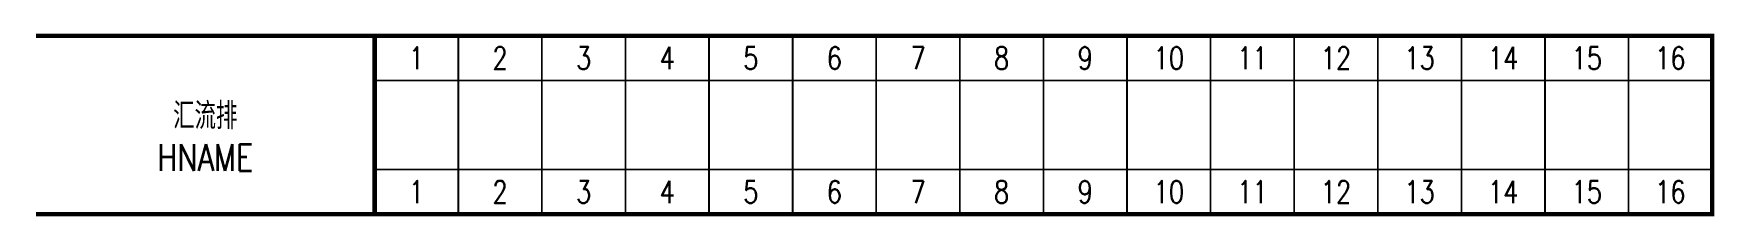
# Model space of a CAD drawing. Header units: millimetres. Extents: x 0 to 188, y 0 to 20.
import ezdxf
from ezdxf.enums import TextEntityAlignment as Align

# ---------------------------------------------------------------- set-up
doc = ezdxf.new("R2010")
doc.units = ezdxf.units.MM
doc.styles.get("Standard").update_dxf_attribs({"font": 'txt.shx', "bigfont": 'hztxt.shx'})

msp = doc.modelspace()

# ---------------------------------------------------------------- linework, layer by layer
for points, const_width in [([(0, 20), (188, 20)], 0.5), ([(38, 15), (38, 0), (188, 0), (188, 20), (38, 20), (38, 15)], 0.5), ([(47.38, 20), (47.38, 0)], 0.2), ([(56.75, 20), (56.75, 0)], 0.2), ([(66.12, 20), (66.12, 0)], 0.2), ([(75.5, 20), (75.5, 0)], 0.2), ([(84.88, 20), (84.88, 0)], 0.2), ([(94.25, 20), (94.25, 0)], 0.2), ([(103.62, 20), (103.62, 0)], 0.2), ([(113, 20), (113, 0)], 0.2), ([(122.38, 20), (122.38, 0)], 0.2), ([(131.75, 20), (131.75, 0)], 0.2), ([(141.12, 20), (141.12, 0)], 0.2), ([(150.5, 20), (150.5, 0)], 0.2), ([(159.88, 20), (159.88, 0)], 0.2), ([(169.25, 20), (169.25, 0)], 0.2), ([(178.62, 20), (178.62, 0)], 0.2), ([(38, 15), (188, 15)], 0.2), ([(38, 5), (188, 5)], 0.2), ([(0, 0), (188, 0)], 0.5)]:
    msp.add_lwpolyline(points, dxfattribs=dict(const_width=const_width))

# ---------------------------------------------------------------- texts
at = {"width": 0.8}
for s, p in [('1', (42.69, 17.5)), ('2', (52.06, 17.5)), ('3', (61.44, 17.5)), ('4', (70.81, 17.5)), ('5', (80.19, 17.5)), ('6', (89.56, 17.5)), ('7', (98.94, 17.5)), ('8', (108.31, 17.5)), ('9', (117.69, 17.5)), ('10', (127.06, 17.5)), ('11', (136.44, 17.5)), ('12', (145.81, 17.5)), ('13', (155.19, 17.5)), ('14', (164.56, 17.5)), ('15', (173.94, 17.5)), ('16', (183.31, 17.5)), ('1', (42.69, 2.5)), ('2', (52.06, 2.5)), ('3', (61.44, 2.5)), ('4', (70.81, 2.5)), ('5', (80.19, 2.5)), ('6', (89.56, 2.5)), ('7', (98.94, 2.5)), ('8', (108.31, 2.5)), ('9', (117.69, 2.5)), ('10', (127.06, 2.5)), ('11', (136.44, 2.5)), ('12', (145.81, 2.5)), ('13', (155.19, 2.5)), ('14', (164.56, 2.5)), ('15', (173.94, 2.5)), ('16', (183.31, 2.5))]:
    msp.add_text(s, height=2.5, dxfattribs=at).set_placement(p, align=Align.MIDDLE)
at = {"color": 7, "width": 0.8}
msp.add_text('汇流排', height=3, dxfattribs=at).set_placement((19, 9.53), align=Align.CENTER)
at = {"width": 0.8}
msp.add_attdef('HNAME', text='H1', height=3, dxfattribs=at).set_placement((19, 4.86), align=Align.CENTER)

doc.saveas('drawing.dxf')
